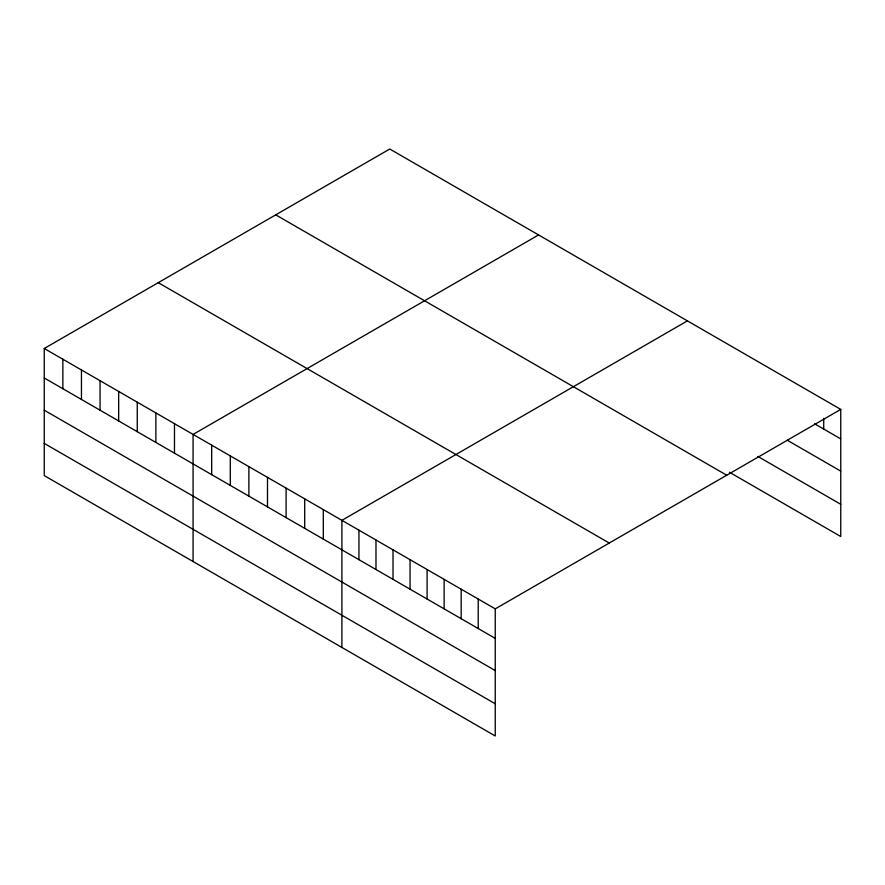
<?xml version="1.0" encoding="UTF-8"?>
<svg xmlns="http://www.w3.org/2000/svg" width="885" height="885" viewBox="0 0 885 885"><rect width="100%" height="100%" fill="white"/><g stroke="black" fill="none" stroke-linecap="round" stroke-linejoin="round"><path stroke-width="1.33" d="M44.25 348.491L495.246 608.869L495.246 735.977L44.25 475.599L44.25 348.491L389.754 149.023L840.75 409.401L840.75 536.509L729.439 472.236M538.578 234.945L193.074 434.424L193.074 561.521M687.413 320.868L341.909 520.347L341.909 647.455M495.246 608.869L840.75 409.401M814.62 423.815L840.75 438.894M787.362 440.287L840.75 471.108M757.837 456.428L840.75 504.295M275.733 214.845L726.729 475.223M158.271 282.669L609.267 543.047M44.25 377.983L495.246 638.373M44.25 410.197L495.246 670.576M44.25 443.385L495.246 703.774M823.714 418.328L823.714 429.059M478.21 599.034L478.21 628.527M461.173 589.2L461.173 618.692M444.137 579.365L444.137 608.858M427.101 569.531L427.101 599.023M410.054 559.696L410.054 589.189M393.017 549.851L393.017 579.354M375.981 540.016L375.981 569.509M358.945 530.181L358.945 559.674M323.302 509.605L323.302 539.098M304.705 498.863L304.705 528.356M286.098 488.122L286.098 517.614M267.491 477.38L267.491 506.873M248.884 466.638L248.884 496.131M230.288 455.897L230.288 485.4M211.681 445.155L211.681 474.659M174.478 423.683L174.478 453.175M155.871 412.941L155.871 442.434M137.263 402.199L137.263 431.692M118.667 391.458L118.667 420.95M100.06 380.716L100.06 410.209M81.453 369.974L81.453 399.467M62.857 359.233L62.857 388.725"/></g></svg>
